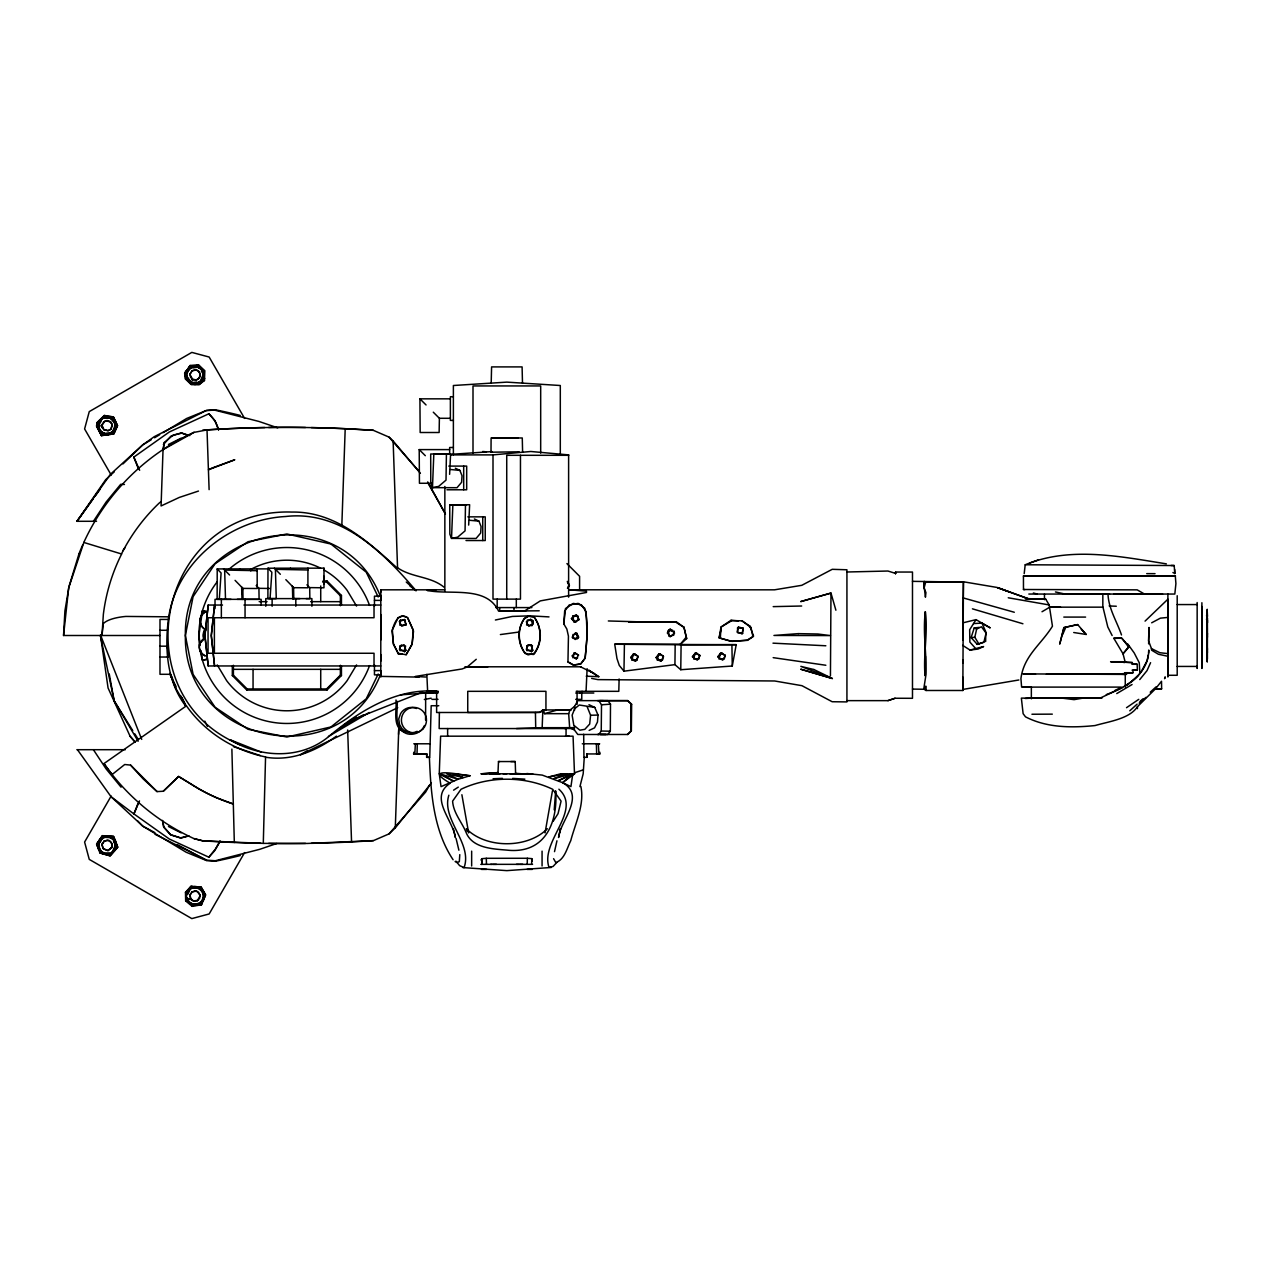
<?xml version="1.0" encoding="UTF-8"?>
<svg xmlns="http://www.w3.org/2000/svg" width="1271" height="1271" viewBox="0 0 1271 1271"><rect width="100%" height="100%" fill="white"/><g stroke="black" fill="none" stroke-linecap="round" stroke-linejoin="round"><path stroke-width="1.5" d="M307.916 568.153L307.916 587.79L292.616 587.679M306.947 584.803L309.679 587.615L323.978 587.79L323.978 568.153L267.974 568.216L267.895 598.609L275.6 598.625M380.792 673.868L380.792 671.438M380.792 661.174L380.792 654.597M380.792 640.012L380.792 614.592M380.792 599.69L380.792 595.209M380.792 592.191L380.792 589.823L444.675 589.808M830.44 675.838L830.98 593.08L800.841 601.548L830.98 593.08L835.889 610.223M1167.89 673.694L1167.89 676.744L1167.89 599.213L1145.06 621.122M1207.243 649.878L1207.243 661.778L1207.243 609.27L1207.323 634.515M1207.307 636.453L1207.307 633.133L1207.307 637.248M1113.825 638.36L1121.642 638.201L1129.013 646.288L1122.976 653.85L1128.743 647.209L1121.975 638.28L1113.777 638.201L1123.024 653.802L1125.216 662.223L1132.35 662.572L1132.35 664.256L1137.132 664.256L1137.386 670.008L1133.001 670.182L1133.001 672.724L1117.845 674.154L1046.398 674.202M1207.307 623.092L1207.323 618.151M204.758 378.345L199.293 384.525L191.127 384.446L186.996 379.981L187.028 370.306L190.11 365.476L198.355 364.777L204.838 370.703L204.44 380.506L199.293 384.525L191.127 384.446L185.518 379.139L184.645 373.531L190.11 365.476M397.203 701.338C397.728 712.014 393.486 727.854 406.005 733.383C413.139 736.131 421.479 732.509 424.466 725.503M425.578 720.053L425.674 693.029M1161.63 688.803L1155.498 688.803L1161.63 688.803L1161.519 681.256L1155.498 688.803L1137.481 706.644C1129.649 718.925 1108.677 721.547 1095.062 725.55C1071.723 727.949 1046.843 727.886 1025.506 716.844L1023.123 713.682L1021.36 698.113L1100.178 698.097L1122.579 687.5M1207.307 622.869L1207.307 617.817L1207.307 622.885M605.854 734.479L600.166 734.447L607.808 734.479L610.318 731.206L610.493 704.166L607.808 700.639L599.515 700.639L603.375 700.655M925.209 635.135L925.336 611.796C922.667 632.386 926.734 653.501 926.019 674.377L923.747 689.089L926.019 690.487L962.83 690.487L962.83 677.093M1207.259 627.715L1206.846 618.802M1207.275 628.017L1207.275 643.19M106.828 416.316L102.506 417.666L97.867 425.706L99.106 430.345L107.034 435.111L115.264 430.535L117.536 425.626L113.373 416.904L106.828 416.316L99.059 420.669L96.564 426.103L101.442 435.588L113.866 433.904L115.264 430.535L115.359 421.035L113.373 416.904L104.381 415.474L96.946 422.75L96.564 426.103L101.442 435.588L113.866 433.904L117.536 425.626L115.359 421.035L104.381 415.474L96.946 422.75M111.88 852.031L115.264 850.188L115.359 840.624L113.532 836.413L102.395 835.683L96.596 844.119L99.932 852.952L110.132 855.828L117.742 847.217L115.359 840.624L107.145 835.873L102.506 837.255L98.757 840.862L99.932 852.952L110.132 855.828L117.742 847.217L113.532 836.413L102.395 835.683L96.596 844.119L98.916 850.092L106.828 854.779L111.784 853.334L114.787 850.061L115.597 844.691L115.184 840.655L110.402 837.605L102.506 837.255L97.867 845.294L102.506 853.334L111.784 853.334L116.424 845.294L111.784 837.255L102.506 837.255L100.234 842.451M597.386 700.639L627.779 700.639L631.639 704.325L631.369 730.825L627.826 734.479L577.797 734.479L574.365 729.904L574.397 725.995M574.54 710.346L574.571 706.422L577.797 700.639L627.779 700.639M598.784 734.479L601.247 731.032L601.501 704.785L598.784 700.639M257.187 584.946L257.155 588.505L241.855 588.394M449.616 474.321L450.585 453.985L430.694 454.001L430.774 483.457L432.474 487.651L457.036 487.699L461.595 482.281L462.024 475.767L459.895 470.397L455.32 468.205M468.665 525.082L469.635 504.746L449.743 504.762L449.839 534.201L451.523 538.396L476.085 538.459L480.66 533.042L481.074 526.528L478.945 521.142L474.369 518.965M1201.842 664.876L1201.889 668.467L1201.889 602.724M513.977 610.97L514.024 607.586M674.933 664.638L675.171 644.715L614.719 644.238L616.959 658.537L619.295 665.464L623.966 671.183L674.933 664.638L680.763 669.722L732.271 666.02L736.211 644.667L680.144 644.508L686.69 638.582L683.973 627.286L676.379 621.853L628.795 621.948L676.379 621.853M439.385 712.491L439.162 728.553L566.056 728.553L566.056 736.179M680.763 669.722L681.097 644.89L675.171 644.715M985.645 641.553L985.788 631.766L981.927 623.108L973.538 623.568L969.662 629.749L969.868 642.062L975.683 648.591L983.595 646.558L978.003 649.068L970.043 650.069L962.64 645.35M446.423 453.985L446.01 480.136L438.606 486.428L432.474 487.651L433.824 454.001L450.585 453.985M465.472 504.746L465.059 530.881L457.655 537.172L451.523 538.396L452.873 504.746L466.695 504.746M433.284 412.185L439.385 418.286L439.13 432.505L420.161 432.505L419.923 398.84L450.379 398.84M623.966 671.183L624.411 644.715M924.065 586.471L924.16 581.514L912.483 581.355M1121.308 687.103L1021.614 687.103L1020.915 678.539C1023.949 655.486 1041.124 644.54 1052.452 626.19L1049.179 604.948L1045.699 599.118L1029.16 599.022L997.084 587.456L963.434 581.784L962.783 640.25M567.962 661.905L568.439 636.135L566.85 629.066L563.831 623.966L564.642 611.192L569.201 604.98L578.146 603.375L584.819 608.316C588.68 624.554 586.805 641.68 585.057 658.156L580.625 664.145L573.475 664.924L567.962 661.905L573.443 665.178L580.736 663.812L585.216 658.156L587.107 635.532L586.169 611.764L581.355 604.758L573.316 603.423L565.484 608.555L563.831 623.966M1137.434 708.614L1137.481 706.644M1207.323 622.679L1207.259 615.307M195.067 365.667L203.296 370.338L203.106 379.584L194.908 384.493L186.996 379.981L184.645 373.531L187.028 370.306L198.355 364.777L203.296 370.338L204.44 380.506L194.908 384.493L203.106 379.584L203.36 373.912L203.106 370.306L195.067 365.667L190.03 368.272L185.788 374.945L186.996 379.981M453.366 828.549L455.383 837.541C452.937 819.747 428.454 797.441 450.188 783.222C421.368 766.397 460.118 774.77 470.063 775.739L458.148 779.234L441.037 786.638L439.258 773.817L440.624 736.179L573.062 736.179L574.492 773.817L562.56 782.666L542.256 775.103L526.782 773.515M925.463 656.281L925.066 675.775C923.08 654.66 928.164 633.228 925.336 611.796M926.019 690.487L926.114 686.292M491.194 383.111L491.591 366.906L522.095 366.906L522.492 383.111M103.936 763.601A223.394 223.394 0 0 0 194.193 838.701L202.709 840.814L263.288 843.388L265.56 756.944C233.832 750.351 205.155 732.414 186.44 705.834L103.936 763.601L112.102 774.532L124.717 764.507L130.611 765.11L143.21 778.964L157.048 791.595L130.595 765.11M198.467 491.067L179.322 497.422L161.067 505.953L163.038 449.648L194.05 432.378L207.014 429.9A1259.037 1248.948 0 0 1 345.204 428.724L373.372 430.345L389.021 437.113L393.12 440.989L397.569 568.375C367.716 541.367 335.147 511.244 291.837 512.07A121.492 121.492 0 0 0 276.268 512.467C153.966 522.524 126.099 698.113 240.314 744.838M619.12 678.968L618.802 691.329L576.192 691.329M413.822 752.241L413.599 753.925L417.015 753.941L417.301 743.789L414.155 743.789L429.979 743.789M527.211 864.344L527.37 858.275L531.802 858.64L532.088 861.182M1207.323 650.196L1207.371 620.232L1206.449 619.231M398.554 734.352L398.76 728.474M499.98 773.817L497.946 773.817L498.486 761.551L515.2 761.551L515.613 773.817L510.545 773.817M531.612 864.344L531.802 858.64M1207.323 648.464L1207.323 659.284L1207.291 632.99M205.108 635.786L205.235 632.338M341.851 524.844L345.204 428.724M400.079 645.954L399.92 650.609L405.894 650.259L404.083 644.747L400.079 645.954L404.146 645.636M263.288 843.388L307.439 843.451L373.372 840.655L389.021 833.887L395.297 827.882L398.824 726.933M526.988 645.954L526.814 650.625L532.803 650.259L530.976 644.731L526.988 645.954L528.18 645.064L532.47 645.922L530.976 644.731M583.675 734.273L583.945 757.325L587.075 757.325L586.9 753.941L599.817 753.941L599.864 752.241M516.471 728.553L542.145 727.679L542.876 709.933L571.315 709.949M1207.196 621.884L1207.307 613.655M115.264 430.535L115.184 421.066L110.434 418L102.506 417.666L99.519 420.939L98.979 424.514M186.853 895.197L187.028 891.416L190.428 888.016L199.706 888.016L202.836 891.559L204.345 896.055L201.469 904.809L192.159 906.35L185.661 900.948L185.471 892.306L191 886.284L201.088 887.031L205.584 894.879L203.233 900.837L192.159 906.35M555.681 791.15C557.921 823.147 544.735 854.35 506.811 850.108C492.433 848.901 472.081 848.122 465.98 832.187C461.595 821.638 453.366 813.027 452.603 801.127L461.023 789.275C488.97 775.85 524.716 775.85 552.663 789.275L561.083 801.127L558.033 813.694L553.123 821.384M586.058 691.329L587.123 668.689M1148.603 653.103L1148.746 650.037C1148.968 665.702 1137.704 678.889 1124.597 686.118M196.195 379.886C201.104 378.806 201.438 372.117 196.926 370.02L192.191 370.655L189.856 374.357L192.827 379.664L196.56 379.965L199.388 377.694M438.797 705.723L431.187 705.723L429.741 757.325L426.627 757.325L426.786 753.941L413.599 753.925M414.839 753.941L415.347 743.821M555.649 791.07L554.22 809.834M159.987 635.5L63.55 635.5L64.916 610.89L68.984 586.567L78.866 554.22M895.578 572.045L895.483 573.698L895.578 572.045L912.483 572.045L912.483 698.303L895.086 698.256L887.952 700.639L846.931 700.639M163.038 450.411L164.309 442.483L173.237 435.032L182.118 433.109L187.25 435.159M895.086 698.256L887.952 700.639M720.307 638.201L721.022 627.048L731.937 620.566L742.169 620.852L751.018 627.62L752.956 636.723L747.491 640.346L730.809 641.283L719.132 637.851L721.022 627.048L730.889 620.359L738.435 620.868M579.91 786.606L583.182 773.817L584.263 757.325M218.31 570.044L217.214 568.931L217.134 599.34L219.295 599.34L221.09 572.967L217.214 568.931L269.277 568.884M242.11 593.7L242.491 588.044M270.056 598.625L271.851 572.252L267.974 568.216L269.071 569.329M292.997 591.094L293.251 587.329M588.981 704.674L594.764 707.423L598.021 715.08L597.465 722.023L594.542 727.854L589.14 730.412M925.034 686.149L924.78 689.263L912.483 689.089M587.202 706.851L590.586 715.239L589.696 724.025L584.803 729.363L579.894 730.174L573.809 725.28L572.125 715.16L574.714 708.662L579.274 705.008L594.764 707.423M222.504 605.044L208.206 605.044L204.949 635.865L208.206 665.956L380.792 665.956M63.55 635.5L68.682 587.885L83.854 542.463L121.635 554.013A184.788 184.788 0 0 0 103.348 614.386L101.982 635.5L103.301 623.664A31.68 10.835 0 0 1 125.877 616.435L168.725 616.816C177.511 561.115 230.337 519.474 285.482 516.519C340.326 510.116 382.301 551.312 414.966 589.458M405.926 625.014L404.988 619.867L400.381 620.184L399.841 625.221L405.926 625.014L404.512 619.406L399.412 621.694L401.795 626.238L406.212 624.315M208.206 605.044L204.917 635.262L208.206 665.956M1207.275 614.1L1207.307 616.991L1207.323 612.336M204.806 636.612L205.298 632.291M1024.188 573.618L1025.204 564.769C1070.071 546.133 1120.085 556.46 1166.349 563.863M180.561 695.587L185.884 706.231C166.279 680.97 164.547 647.05 168.725 616.816M572.999 634.467L572.57 637.851L577.527 638.598L578.591 637.184L576.843 633.292L575.302 633.165L572.252 637.136L575.191 639.488L578.591 637.184L575.302 633.165M674.265 631.163L673.709 635.182L669.261 636.263L668.419 630.416L670.103 629.177L672.883 630.495M206.823 611.589L202.423 610.906L198.912 635.5L200.262 644.969M111.721 847.503L112.229 844.071L109.004 840.369L104.27 841.005L101.918 844.913L103.491 849.012L107.94 850.458L111.721 847.503L108.019 850.744L102.919 848.361L102.077 844.087L104.27 841.005M200.135 894.832L199.642 898.263L197.307 900.774L192.985 900.869L190.491 898.263L189.999 894.832L192.191 891.765L196.926 891.13L200.246 895.435L197.307 900.774M98.979 844.135L99.519 840.544M101.982 425.086L105.286 420.78L110.561 421.861L112.372 425.324L110.815 429.407L107.908 430.742L103.65 429.598L101.982 425.086L103.698 421.924L107.034 420.463L110.561 421.861M531.977 625.57L533.137 623.648L532.771 620.645L527.386 620.026L526.607 624.998L531.977 625.57L532.771 620.645L530.547 619.327L526.258 621.932M552.44 790.864L545.052 832.902M526.21 649.1L531.469 651.658L532.136 647.829M399.316 649.084L404.559 651.673L405.576 645.922M163.006 449.68L164.309 442.483M199.372 377.948L200.135 373.722M101.918 844.913L102.077 844.087M1077.665 624.569L1063.906 627.604L1059.792 643.873L1063.906 627.604L1077.665 624.569L1086.149 634.451L1073.725 632.513M637.168 659.824L637.883 655.963L633.339 654.104L630.686 657.647L635.532 661.031L637.168 659.824L631.846 659.856L633.339 654.104L634.785 653.898L638.185 656.662L635.532 661.031L631.846 659.856M662.541 659.824L663.271 655.963L658.712 654.104L656.058 657.647L660.92 661.031L662.541 659.824L657.218 659.856L658.712 654.104L660.157 653.898L663.573 656.662L660.92 661.031L657.218 659.856M1148.237 654.994L1147.141 660.666L1141.136 671.851M110.815 429.407L112.229 424.482L110.037 421.416M198.467 900.106L193.605 901.075L190.761 898.772L189.999 894.832M554.506 851.634L556.952 840.798M189.856 374.357L192.191 370.655M742.042 633.784L743.17 628.319L737.561 627.89L737.657 632.72L743.09 633.037L742.042 633.784L737.148 632.084L738.515 627.048L743.17 628.319M187.028 370.306L185.788 374.945L190.428 382.984L199.706 382.984L204.345 374.945L199.706 366.906L190.428 366.906L185.788 374.945L190.285 381.046M559.685 832.251L558.541 837.525L560.527 828.533L559.685 832.251C564.61 816.697 583.897 794.391 562.56 782.666L569.869 776.343M978.972 644.095L974.809 637.279L976.668 628.97L981.466 626.794L986.105 633.165L983.881 642.189L977.24 644.365L971.123 637.597L974.222 627.938L979.163 627.397M721.118 629.272L719.132 637.851L732.08 641.394L747.205 640.171L753.576 636.12L749.811 626.063L742.216 621.106M963.291 582.134L924.16 581.514L923.747 583.198L925.431 597.195L925.939 592.572L924.049 588.123L925.733 581.959L963.434 581.784L962.83 690.487M111.467 848.043L112.229 844.071M572.983 657.87L574.27 652.833L578.512 655.073L576.208 658.886L571.966 655.931L575.541 652.659M534.519 653.358L528.005 654.883L524.065 651.959A29.583 29.583 0 0 1 524.033 619.104L528.101 616.07L534.44 617.499A30.599 30.599 0 0 1 534.535 653.358L533.28 654.47L525.241 653.596C517.869 643.158 516.916 628.668 524.637 618.119L529.753 615.831L549.008 616.896M1165.142 676.744L1164.601 678.682L1164.872 677.745M190.03 368.272L190.428 366.906M1128.743 647.209L1129.013 646.288M111.784 433.745L115.439 424.498L110.434 418L111.784 417.666L116.424 425.706L111.784 433.745L102.506 433.745L97.867 425.706M341.454 666.147L341.454 675.537L326.933 690.074L246.844 690.074L247.194 689.009L233.371 675.187L232.323 675.537L232.323 666.147M323.025 580.926L326.933 580.926L326.583 581.991L340.406 595.813L341.454 595.464L341.454 604.853M574.365 729.904L569.646 727.679L568.677 713.682L569.98 710.076L574.571 706.422M199.706 382.984L203.36 373.912L201.358 371.243M667.45 633.053L670.103 629.177L674.583 633.053L670.246 636.628L667.45 633.053L668.419 630.416L672.311 630.924M448.854 795.201C441.037 819.414 472.844 843.293 464.09 867.616L459.625 865.646L455.955 861.166M137.983 803.494L133.932 813.948L169.377 839.051L208.825 857.194L214.386 851.077L219.375 842.673M188.06 894.006L189.983 889.382M574.111 621.98L578.972 619.422L576.319 615.037L572.633 616.228L574.111 621.98L575.556 622.17L578.972 619.422M398.03 653.294L406.116 654.724L412.138 644.063L413.52 631.131L407.769 617.897C398.617 611.097 393.565 624.236 392.056 631.258L393.454 644.111L398.617 654.247L402.208 653.977M1062.604 634.658L1065.924 626.984M113.516 841.847L115.597 844.691L111.784 853.334L102.506 853.334M100.234 422.846L102.506 417.666L111.784 417.666M1150.589 662.668L1146.998 670.659L1139.737 679.588M380.553 674.424C340.866 775.93 183.231 744.647 185.375 635.516C183.215 526.273 341.073 495.134 380.553 596.687M398.109 617.531L392.358 629.955L393.438 644.095L398.617 654.247M378.186 674.011L366.255 698.796L330.937 726.964L286.896 737.021L248.036 729.284L215.101 707.28L193.097 674.345L185.375 635.5L193.097 596.655L215.101 563.72L248.036 541.716L286.896 533.979L330.937 544.036L366.255 572.204L378.186 596.989M526.861 647.749L528.18 645.064M399.968 647.749L401.271 645.064M192.223 380.68L192.747 379.616M139.492 800.889L133.932 813.948L111.07 796.742L77.452 749.699M431.362 783.031L395.297 827.882M189.887 895.388L192.191 891.765M220.074 840.782L215.609 848.869L208.825 857.194M533.28 654.47C541.954 643.889 542.24 628.621 534.44 617.499M406.116 654.724L412.138 644.095L413.218 629.987L407.483 617.563L402.78 616.038M429.534 785.176L425.626 792.087L389.021 833.887M111.181 796.011L84.601 842.053L89.256 859.387L191.826 918.599L209.159 913.96L244.604 852.571M185.661 900.948L186.472 900.376L195.067 905.333L199.706 904.094L204.345 896.055L199.706 888.016L190.428 888.016L185.788 896.055L190.428 904.094L199.706 904.094L203.185 900.249M356.547 664.94L347.158 680.62A75.291 75.291 0 0 1 226.619 680.62L217.23 664.94M973.538 623.568L976.033 619.644L990.236 627.89L981.927 623.108M399.412 621.694L400.381 620.184M93.403 521.301L106.097 502.093L120.713 484.283L124.447 484.489M567.454 588.298L569.392 585.423L567.327 581.371M567.724 587.869L569.392 585.423L567.501 582.134M277.729 427.834L258.934 421.448L214.37 410.056L205.886 410.66L154.315 436.652L142.733 444.882L110.482 474.258L76.959 521.301L105.763 479.58L114.358 471.748M122.699 550.899L124.987 547.69M77.038 521.285L93.085 498.979M95.389 495.785L99.964 489.414M680.144 644.508L686.213 637.136L683.973 627.286M692.441 656.805L695.094 653.246L696.54 653.056L699.94 655.82L697.286 660.189L692.441 656.805L696.54 653.056M717.813 656.805L720.466 653.246L721.912 653.056L725.328 655.82L722.675 660.189L717.813 656.805L721.912 653.056M480.962 859.974L482.011 858.672L486.3 858.306L527.37 858.275M556.793 862.485L553.012 866.504L548.993 867.33C540.048 841.052 582.611 810.723 558.89 789.196M547.356 828.724C527.608 848.71 486.062 848.758 466.33 828.724L467.458 831.52M1106.294 694.601C1118.734 690.026 1131.301 683.846 1139.88 673.423L1139.261 662.779L1134.209 652.944L1127.806 644.047M163.371 444.675L170.791 436.239L181.006 432.966L189.824 435.572M107.034 435.111L115.184 430.345M531.469 651.658L532.803 650.259M404.559 651.673L405.894 650.259M163.323 791.245L178.607 776.454L191.079 784.096A176.844 176.844 0 0 0 233.308 804.003L216.833 797.87A195.623 194.193 -64.1 0 1 198.133 788.433L178.607 776.454L163.323 791.245L156.969 791.595M102.03 424.641L100.87 425.785L102.522 427.914M627.397 734.479L631.369 730.825M1117.845 674.154L1126.138 674.424L1127.599 673.01M1131.206 682.019L1137.752 675.902M630.686 657.647L634.785 653.898M656.058 657.647L660.157 653.898M122.969 463.915L142.733 444.882L151.185 439.798M1129.776 710.823L1137.084 704.166M1140.008 701.497L1142.931 698.828M1150.239 692.171L1156.086 686.848M737.561 627.89L738.515 627.048M425.658 677.03L415.315 676.426L462.072 668.975L467.204 666.973L476.244 659.284M1139.166 703.117L1146.029 697.334M98.916 850.092L97.867 845.294M579.941 693.029L582.118 691.329M185.471 892.306L194.685 886.57L201.088 887.031L205.584 894.879L201.469 904.809L195.067 905.333M576.208 658.886L577.622 657.838L574.524 657.854M261.175 752.082L229.94 739.706C260.952 758.358 302.546 759.931 330.619 734.94C360.9 710.012 397.315 687.675 438.177 691.265M161.21 501.552L159.336 502.935A184.216 184.216 0 0 0 121.444 553.965M138.062 468.03L133.82 457.099L169.377 431.949L208.825 413.806L215.133 420.876L218.453 429.9M573.237 620.788L571.457 618.421L576.319 615.037L577.94 616.26L578.67 620.105M336.45 736.131C316.066 751.145 291.234 761.472 265.56 757.198M1126.519 707.693L1138.752 699.352M206.093 611.669C198.197 614.624 198.197 626.762 206.093 629.733M453.588 790.165L458.291 787.114M524.716 610.906L540.302 600.897L586.487 592.477L586.487 591.174L569.186 589.792L774.532 589.823L801.794 585.311L832.235 569.313L846.931 569.773L846.931 701.91L832.155 701.735L801.953 685.689L774.675 680.986L597.894 679.62L591.619 678.396M1125.343 685.927L1126.313 685.323M344.616 724.518L347.889 722.468M111.387 428.772L108.273 430.647L103.65 429.598M154.569 437.764L159.638 434.714M163.022 432.68L186.71 418.445L206.712 410.358L215.26 409.755A550.327 550.327 0 0 1 240.251 415.426M98.757 840.862L107.145 835.873M1116.748 693.585L1132.08 684.513M328.426 736.465L369.21 712.491M1041.998 611.748L1049.624 607.268L1060.491 607.157M307.28 750.732L300.449 754.752L397.728 707.709M339.452 728.442L363.236 714.969M1125.709 685.673L1128.664 684.005M202.836 891.559L203.233 900.837M1151.669 622.806L1160.344 618.167L1167.89 617.42M356.373 717.305L349.573 720.895L422.528 692.075M168.455 444.485L181.133 438.161M1124.041 662.652L1125.868 661.73L1110.584 661.73L1132.35 662.572M1114.937 690.455L1120.005 688.024M1125.073 685.609L1128.441 683.989M574.492 773.817L558.557 780.537L572.633 773.817L553.902 778.63L566.961 773.817L574.492 773.817L572.792 773.817L570.933 786.622L562.56 782.666M190.428 382.984L196.719 381.951M397.807 617.928L402.939 615.911M191.651 371.1L195.21 369.718L198.53 371.18L200.246 374.31M103.745 841.434L107.288 840.067L110.609 841.529L112.341 844.675M191.651 892.194L195.194 890.844L198.53 892.29L200.246 895.435M1029.812 563.021L1038.677 559.78M190.428 904.094L199.706 904.094M276.633 843.547L259.792 849.298L215.323 860.737L206.728 860.181L155.03 834.3M574.556 772.752L582.658 770.067M977.24 644.365L983.881 642.189M188.092 835.857L181.308 838.034L170.95 835.015L164.038 827.516L162.497 820.431M574.27 634.07L576.843 633.292L577.527 638.598M426.834 674.345L427.628 691.329L436.62 691.329L436.62 712.491L535.425 712.491L539.73 712.348L542.876 709.933L544.576 713.667L557.524 709.949L569.98 710.076M431.155 698.192L424.355 699.511M970.043 650.069L975.683 648.591M963.132 622.79L976.033 619.644M110.402 837.605L111.784 837.255M199.706 366.906L193.367 367.859M102.506 433.745L112.213 432.378M189.045 835.968L180.132 837.891L170.346 834.539L163.451 826.531L162.815 821.241M495.404 620.01L512.372 616.435L529.753 615.831L528.101 616.07M405.624 731.905L404.575 732.112C391.738 727.489 397.045 710.044 395.996 700.003M1018.849 679.985L963.211 689.375M1082.781 698.144L1074.059 699.638L1062.175 698.129M201.072 650.641L202.423 660.094L206.267 659.442M202.423 660.094L206.633 659.427M500.377 634.563L518.997 632.037M1025.427 698.494L1032.306 698.065M497.978 772.816L481.169 773.801L498.105 772.561M551.36 867.458L506.843 870.635L462.866 867.585M450.522 454.367L492.052 451.586M450.633 454.891L493.005 454.891L530.817 451.491L568.614 454.891L568.614 597.148M971.123 637.597L974.809 637.279M400.476 694.872L438.114 692.139M601.501 704.785L610.493 704.166M1031.941 714.238L1052.309 714.143M599.817 753.941L596.671 753.941L596.385 743.789L599.531 743.789L582.293 743.789M681.097 644.89L736.211 644.667M436.032 589.808L427.231 590.443C450.22 595.257 486.396 585.28 498.582 611.144L539.206 610.795M493.084 778.758L502.442 778.36M573.014 727.775L568.534 727.933L573.03 728.41M1132.064 670.182L1137.386 670.008M564.467 727.902L573.03 727.727L565.849 727.711M565.404 736.274L569.17 736.179M453.096 859.736C433.22 829.963 430.79 792.055 429.407 757.325L426.627 757.325M846.931 571.998L887.952 571.029L895.721 573.459M773.197 606.632L801.667 606.013M590.586 715.239L598.021 715.08M498.486 761.551L499.789 761.551M237.264 599.34L243.015 599.324L242.84 588.33L235.071 580.354M1206.497 615.72L1207.45 615.704M1035.531 674.218L1022.964 673.884L1125.264 674.408L1125.264 687.103M467.204 666.973L487.905 666.798M1175.278 575.858L1175.913 583.596L1174.817 594.05L1028.827 594.05M1132.143 664.288L1137.132 664.256M510.036 773.864L532.533 773.801L481.169 773.801M1175.484 576.001L1023.441 576.049L1023.473 589.506L1137.18 589.855L1144.408 594.002M1162.568 594.05L1113.936 594.05M306.104 598.609L309.854 598.609L309.679 587.615M681.177 644.143L614.719 644.238M510.799 761.551L515.2 761.551M498.359 437.971L517.869 437.971M292.473 598.625L299.877 598.609M219.295 599.34L224.84 599.34M241.712 599.34L259.093 599.324L258.919 588.33L256.186 585.518M1023.028 687.103L1030.146 687.087M572.919 728.553L564.229 728.442M524.24 773.801L532.533 773.801M453.382 396.727L450.379 396.727L450.379 420.415L453.382 420.415M439.385 418.286L450.379 418.302M453.382 447.487L449.648 447.487L449.648 453.397M431.743 483.266L419.446 483.266L419.208 449.6L449.648 449.6M562.846 454.891L568.614 454.891M568.614 455.304L506.732 455.304L506.732 599.118M448.806 466.092L466.679 466.092L466.679 489.78L446.947 489.78M449.743 504.762L452.841 504.762M467.855 516.852L485.236 516.852L485.236 540.54L465.996 540.54M76.959 521.301L96.532 521.285M1024.982 575.858L1174.07 575.858M322.612 581.991L326.822 582.039M1107.263 594.05L1065.003 594.05L1055.454 591.952M380.792 596.163L374.452 596.163L374.452 606.251M1045.699 599.118L1025.204 598.832M231.052 599.34L225.507 599.34L224.649 570.044L223.553 568.931M374.452 600.389L380.792 600.389M259.173 601.66L267.085 601.66M310.648 601.66L340.358 601.66M1177.2 604.567L1197.155 604.567M243.953 605.044L380.792 605.044M1050.037 607.157L1102.974 607.157L1107.788 626.968L1112.141 635.532M495.722 607.586L531.882 607.586M525.797 610.97L499.662 610.97L499.662 607.586M1063.795 617.086L1085.593 617.086M167.851 619.438L159.987 619.438L159.987 674.297L169.933 674.297L176.145 686.705M159.987 630.273L166.485 630.273M159.987 646.176L167.232 646.176L168.852 656.281M213.957 653.262L208.047 653.262L208.047 617.738L374.024 617.738L374.024 605.044M159.987 657.028L168.36 657.028M1177.2 666.433L1197.155 666.433M464.916 666.798L581.101 666.798M233.419 669.34L340.358 669.34M374.452 670.611L380.792 670.611M380.792 674.837L374.452 674.837L374.452 664.749M246.955 688.961L326.822 688.961L340.358 675.425L340.406 665.273M432.061 692.187L426.405 692.187L432.855 693.029M420.749 693.029L437.987 693.029M575.699 693.029L593.827 693.029M1031.353 698.097L1101.973 698.097M431.918 699.368L437.987 699.368M575.699 699.368L581.768 699.368L581.768 693.029M544.576 713.667L568.677 713.682M76.959 749.699L125.321 749.699M417.015 753.941L426.786 753.941M532.549 864.344L481.169 864.344L482.074 864.344L482.011 858.672M492.783 864.344L496.421 864.344M516.423 864.344L518.743 864.344M532.295 869.412L527.02 869.412M481.471 869.412L486.666 869.412M491.877 437.971L497.596 437.971M1133.001 672.724L1124.708 672.709L1126.138 674.424M542.145 727.679L573.364 727.695M503.141 773.817L506.843 773.817M489.43 773.801L498.073 773.817M490.622 864.344L491.893 864.344M519.664 864.328L522.762 864.344M380.792 676.394L419.096 677.109M1171.036 565.5L1174.182 565.531L1174.801 573.507L1172.911 572.506M1146.728 573.634L1155.037 573.666M1109.583 594.05L1107.994 594.05C1108.534 608.666 1116.812 621.281 1121.499 634.96M597.465 734.479L599.102 734.479M586.9 753.941L587.075 757.325M1174.182 565.531L1025.204 564.769M572.633 616.228L577.94 616.26M258.919 588.33L269.643 588.473M601.247 731.032L610.318 731.206M307.916 569.98L275.41 569.329L274.314 568.216M608.332 620.963L638.439 621.805M1025.681 598.577L1045.191 599.213M1023.441 576.049L1024.95 576.097M1111.839 606.076L1116.303 606.235M586.217 676.188L598.8 676.712L588.791 670.198M772.99 643.158L825.848 645.779M1109.154 605.854L1110.918 605.965M512.674 778.392L524.891 779.139M519.172 451.809L491.003 452.206L491.099 437.971L522.27 437.971L522.603 452.047M1028.604 698.065L1032.306 698.319M515.248 773.292L522.889 773.864M196.227 887.237L191 886.284L187.028 891.416M1023.473 589.506L1024.76 589.601M482.662 451.491L486.443 451.825M450.427 469.507L459.895 470.397M469.492 520.268L478.945 521.142M1167.89 653.612L1159.867 652.722L1151.447 648.591L1148.539 640.791L1149.032 627.461L1148.634 643.873M470.063 775.739L453.08 773.801L463.168 777.502L446.709 773.801L458.148 779.234L439.687 773.817L453.715 781.204L439.258 773.817M773.181 657.647L825.848 665.257M202.423 610.906L206.267 611.558M1008.253 597.783L1049.179 604.948M570.059 727.743L573.03 728.283M730.889 620.359L731.937 620.566M191.746 379.06L196.56 379.965M627.429 700.639L631.639 704.325M1167.89 656.265L1158.421 654.263L1151.59 650.18L1151.447 648.591M194.05 838.622L202.709 840.814A1259.529 1249.743 0 0 0 260.873 843.293M963.037 597.878L1014.306 612.257M1033.387 593.001L1037.057 594.05M924.16 581.514L925.733 581.959M972.426 608.825L1022.917 623.759M341.454 675.537L340.406 675.187L326.583 689.009L326.933 690.074M233.403 746.617L260.253 755.562M1029.002 599.022L997.671 587.695L1010.175 592.238M190.92 899.185L189.315 898.613L192.35 900.281M669.261 636.263L670.246 636.628M574.27 652.833L578.512 655.073M974.222 627.938L976.668 628.97M594.415 673.63L580.497 666.798M195.067 384.223L187.123 379.171M107.145 434.984L99.106 430.345L99.519 420.939M168.455 826.515L181.133 832.839M455.113 861.531L457.004 862.501L459.324 861.643L459.784 854.636M154.84 832.6L142.733 826.118L111.07 796.742M177.32 844.659L206.728 860.419M444.167 587.281C430.567 576.097 411.868 577.717 397.553 567.787M194.685 886.57L203.106 891.416M675.616 622.059L684.227 627.524M99.106 849.934L103.888 853M589.013 670.389L598.8 676.712M191.603 903.681L187.028 900.694L186.773 897.088L188.712 899.725M415.998 590.538L409.977 585.979M115.597 844.691L116.424 845.294M416.046 590.761L406.243 582.039M571.457 618.421L575.556 622.17M426.055 404.956L419.923 398.84L420.606 399.507M425.324 455.701L419.208 449.6M285.832 579.64L293.601 587.615L293.776 598.609L292.743 598.609L292.409 586.185M566.914 563.593L579.592 576.287L579.592 590.094M326.933 580.926L341.454 595.464M232.323 675.537L246.844 690.074M280.351 574.285L275.41 569.329L276.268 598.609M229.59 575L224.649 570.044L257.155 570.695L257.187 584.994M290.392 568.216L291.488 569.329M239.631 568.931L240.727 570.044M137.602 820.844L142.733 826.118L186.17 852.237L206.712 860.642L215.276 861.245A550.311 550.311 0 0 0 240.251 855.574M203.36 373.912L204.345 374.945M1081.24 629.272L1086.149 634.451M192.827 379.664L190.491 377.153L189.999 373.722M104.921 430.424L102.57 427.898L102.077 424.482M389.021 437.113L419.096 471.446M100.52 635.5L108.067 688.008L130.103 736.259L135.25 742.2M130.103 736.259L135.06 741.978M393.12 440.989L420.399 473.273M115.439 424.498L116.424 425.706M121.079 787.194L106.097 768.907L93.403 749.699M749.811 626.063L751.018 627.62M132.756 730.603L114.168 700.861L100.282 635.309M134.821 733.907L137.919 738.864M530.547 619.327L533.137 623.648L528.847 626.317L527.115 623.394M139.651 470.302L133.82 457.099M356.547 606.06L347.158 590.38A75.291 75.291 0 0 0 324.01 569.996M138.126 741.263L114.168 700.861L109.242 673.948M169.885 673.36L175.716 688.135L186.122 706.056L181.88 697.414M244.604 418.429L209.159 357.04L191.826 352.401L89.256 411.613L84.601 428.947L111.181 474.989M427.58 482.36L445.152 513.452M427.85 482.074L445.454 514.04M204.806 721.134L207.427 726.361M170.854 674.965L172.554 678.412M100.584 635.214L141.717 739.388M170.441 674.011L175.716 688.135M98.868 428.248L101.442 435.588M580.847 786.399C584.771 804.607 575.318 823.211 570.743 840.703C566.961 848.202 564.642 859.53 555.792 862.564L553.584 858.688M686.213 637.136L686.69 638.582M468.634 832.902L461.881 794.725M456.082 838.495L458.895 850.204M112.229 424.482L112.372 425.324M1206.83 622.504L1207.196 625.761M742.645 627.683L742.947 631.258M426.563 753.941L426.786 757.325M598.339 743.853L598.927 753.894M347.65 729.983L351.559 841.958M207.014 429.9L209.111 489.637M486.3 858.306L486.475 864.344M481.979 861.261L482.074 864.344M1174.674 569.472L1174.785 573.586M241.649 586.9L241.983 599.34M231.878 749.08L234.325 842.514M535.425 712.491L535.726 728.267M731.905 644.89L732.271 666.02M962.783 659.728L962.83 663.319M1201.842 606.505L1201.873 610.382M1201.81 662.334L1201.858 666.179M630.829 704.166L631.036 730.968M1207.307 651.388L1207.307 652.801L1207.307 647.717M323.978 576.271L324.026 584.215M185.471 371.084L185.518 379.139M1207.307 636.056L1207.307 637.82M380.792 589.823L380.792 676.982M1197.155 666.306L1197.171 668.451L1197.155 602.518M323.978 568.153L323.994 569.98M1201.985 609.127L1201.985 661.873M1177.2 595.718L1177.2 675.282L1167.89 675.282L1167.89 594.05M1102.831 594.05L1102.831 607.157M1044.46 594.05L1044.46 599.674M1031.353 687.103L1031.353 698.78M577.066 691.329L577.066 704.356M560.304 454.875L560.304 385.51L506.843 382.126L453.382 385.51L453.382 454.875M542.066 851.141L542.066 865.996M540.683 453.159L540.683 385.939L473.003 385.939L473.003 453.159M520.459 455.304L520.459 599.118L493.005 599.118L493.005 454.891M516.312 599.118L516.312 607.586M497.168 599.118L497.168 607.586M482.742 516.852L482.742 540.54M471.652 851.141L471.652 865.996M463.693 466.092L463.693 489.78M447.63 728.553L447.63 736.179M444.85 486.491L444.85 591.237M374.024 665.956L374.024 653.262L214.386 653.262L214.386 617.738M340.358 595.575L340.406 605.727M320.721 585.963L320.721 601.66M320.721 669.34L320.721 688.961M311.888 606.267L311.888 598.609L265.782 598.609L265.782 606.267M295.809 598.609L295.809 606.267M272.121 598.609L272.121 606.267M261.127 605.044L261.127 599.34L215.021 599.34L215.021 608.666M253.056 669.34L253.056 688.961M245.049 599.34L245.049 617.738M233.371 665.273L233.419 675.425M221.361 599.34L221.361 617.738M202.709 430.138A1259.529 1249.854 0 0 1 264.749 427.533M268.626 427.469A1259.529 1249.854 0 0 1 305.501 427.485M311.331 427.58A1259.529 1249.854 0 0 1 373.372 430.297M78.85 554.14A223.394 223.394 0 0 1 82.599 545.148M83.838 542.383A223.394 223.394 0 0 1 194.066 432.267M373.372 840.608A1259.529 1249.743 0 0 1 311.331 843.324M305.501 843.42A1259.529 1249.743 0 0 1 268.642 843.436M417.158 731.318A12.694 12.551 -80 0 1 401.827 728.41L399.587 724.661L398.713 718.989L400.619 713.555A12.694 12.551 -80 0 1 416.475 708.503M369.559 665.591A87.985 87.985 0 0 1 200.262 650.895M199.436 645.128A87.985 87.985 0 0 1 217.309 581.641M229.193 569.074A87.985 87.985 0 0 1 369.559 605.409M203.868 638.042A11.391 11.391 0 0 1 206.061 628.398M203.439 638.137A11.852 11.852 0 0 1 204.726 629.574M249.767 569.996A75.291 75.291 0 0 1 320.594 568.169M205.966 629.685A9.723 9.723 0 0 1 205.966 611.701M208.825 413.806A33.84 33.84 0 0 1 218.644 429.805M214.561 605.044L211.304 635.865L214.561 665.956L211.272 635.262L214.561 605.044M199.928 643.348C198.085 648.242 200.596 653.914 205.378 655.947A9.723 9.723 0 0 1 205.251 637.931L199.928 643.348M699.654 655.121L698.923 658.982L693.601 658.998L695.094 653.246L699.654 655.121M725.026 655.121L724.295 658.982L718.973 659.014L720.466 653.246L725.026 655.121M212.622 467.823L208.412 469.762L234.801 459.768L212.622 467.823M545.942 709.949L539.73 712.348L467.744 712.491L467.744 691.329L545.942 691.329L545.942 709.949M560.638 773.817L548.707 776.978L566.961 773.817L560.638 773.817M798.267 633.641L773.944 635.452L830.456 635.579L817.809 634.007L798.267 633.641M813.933 669.531L800.841 666.369L832.362 678.523L800.905 669.261L832.362 678.523L813.933 669.531M250.816 570.695L250.8 568.884L250.816 570.695M257.155 570.695L257.155 568.884L257.155 570.695M423.148 728.728A12.694 12.535 -90 0 0 416.729 707.725A12.694 12.535 -90 0 0 401.954 723.835A12.694 12.535 -90 0 0 423.148 728.728"/></g></svg>
